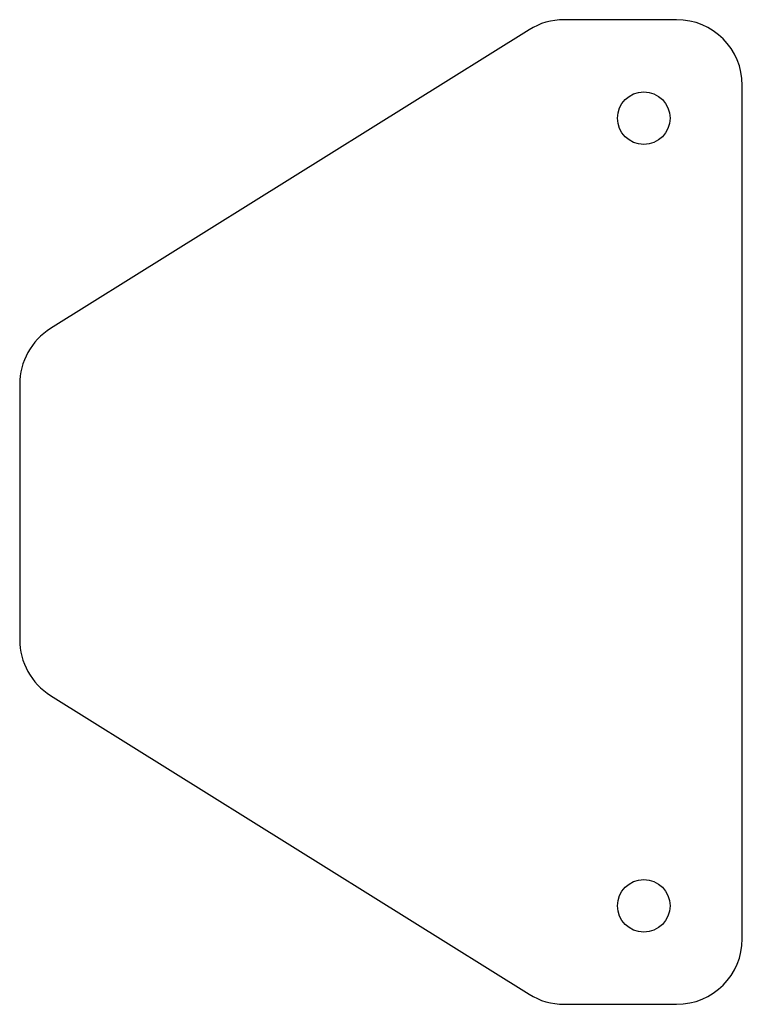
# Model space of a CAD drawing. Header units: millimetres. Extents: x 85 to 195, y 33 to 183.
import ezdxf

# ---------------------------------------------------------------- set-up
doc = ezdxf.new("R2010")
doc.units = ezdxf.units.MM

msp = doc.modelspace()

# ---------------------------------------------------------------- linework, layer by layer
at = {"color": 7, "linetype": 'Continuous', "lineweight": 25}
for p, q in [((184.7, 182.95), (167.57, 182.95)), ((162.27, 181.43), (89.4, 135.89)), ((194.7, 42.95), (194.7, 172.95)), ((84.7, 127.41), (84.7, 88.49)), ((89.4, 80.01), (162.27, 34.47)), ((167.57, 32.95), (184.7, 32.95))]:
    msp.add_line(p, q, dxfattribs=at)
for centre in [(179.7, 167.95), (179.7, 47.95)]:
    msp.add_circle(centre, 4, dxfattribs=at)
for centre, start, end in [((167.57, 172.95), 90, 122.0054), ((184.7, 172.95), 0, 90), ((94.7, 127.41), 122.0054, 180), ((94.7, 88.49), 180, 237.9946), ((184.7, 42.95), 270, 0), ((167.57, 42.95), 237.9946, 270)]:
    msp.add_arc(centre, 10, start, end, dxfattribs=at)

doc.saveas('drawing.dxf')
